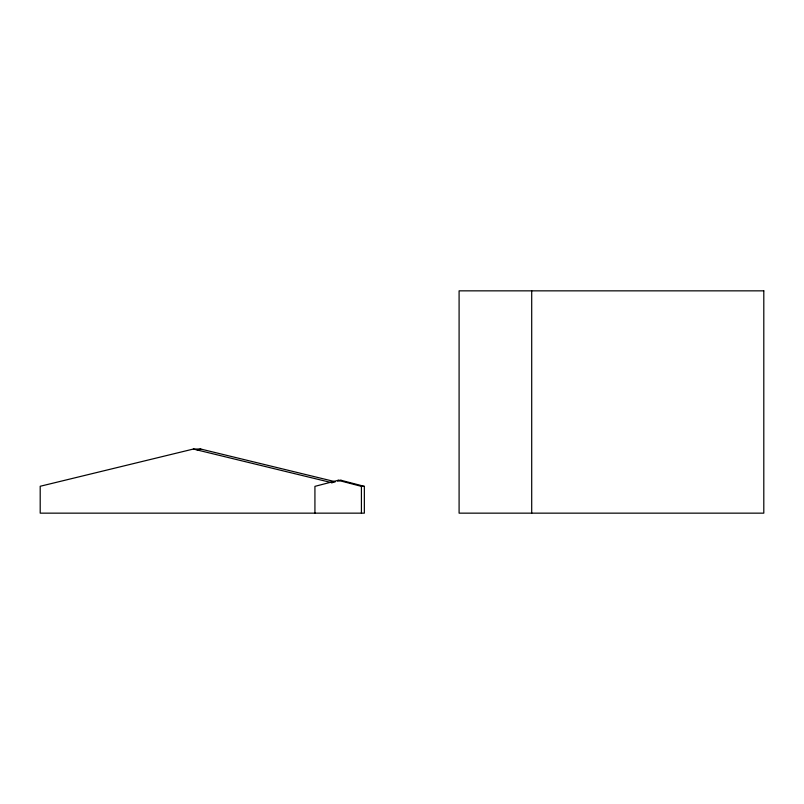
<?xml version="1.0" encoding="UTF-8"?>
<svg xmlns="http://www.w3.org/2000/svg" width="804" height="804" viewBox="0 0 804 804"><rect width="100%" height="100%" fill="white"/><g stroke="black" fill="none" stroke-linecap="round" stroke-linejoin="round"><path stroke-width="1.21" d="M334.484 481.536L200.769 449.044L193.362 449.044L40.2 486.269L40.2 513.153L364.353 513.153L364.353 486.36L341.107 480.3L338.172 480.3L314.927 486.36L314.927 513.153M331.811 482.722L335.298 481.817M337.62 481.204L341.107 480.3M197.121 449.928L200.769 449.044M338.172 480.3L361.418 486.36L364.353 486.36M193.362 449.044L331.931 482.722M531.705 290.847L531.705 513.153M361.418 486.36L361.418 513.153M763.8 290.847L459.094 290.847L459.094 513.153L763.8 513.153L763.8 290.847"/></g></svg>
